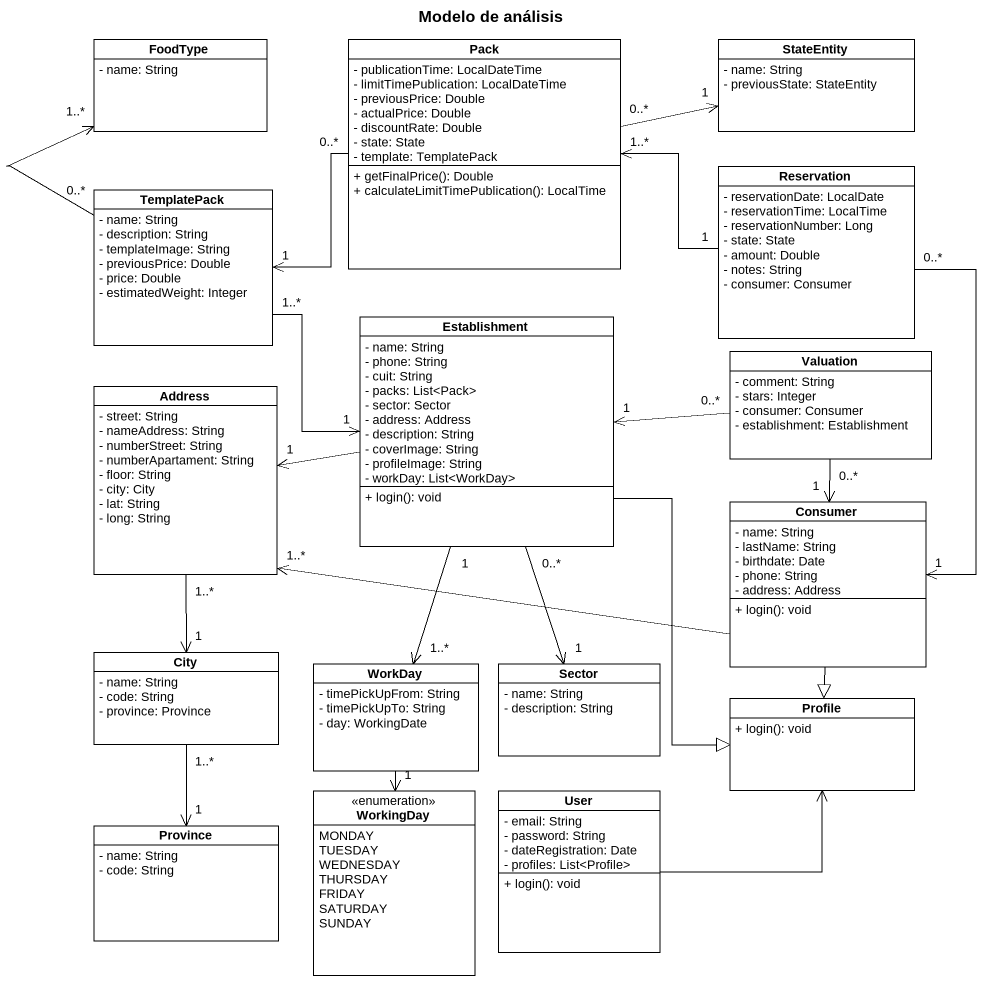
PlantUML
@startuml
title Modelo de análisis
hide circle
hide empty members
skinparam classAttributeIconSize 0
class FoodType #FFFFFF {
  - name: String
}
class Pack #FFFFFF {
  - publicationTime: LocalDateTime
  - limitTimePublication: LocalDateTime
  - previousPrice: Double
  - actualPrice: Double
  - discountRate: Double
  - state: State
  - template: TemplatePack
  + getFinalPrice(): Double
  + calculateLimitTimePublication(): LocalTime
}
class StateEntity #FFFFFF {
  - name: String
  - previousState: StateEntity
}
class Reservation #FFFFFF {
  - reservationDate: LocalDate
  - reservationTime: LocalTime
  - reservationNumber: Long
  - state: State
  - amount: Double
  - notes: String
  - consumer: Consumer
}
class TemplatePack #FFFFFF {
  - name: String
  - description: String
  - templateImage: String
  - previousPrice: Double
  - price: Double
  - estimatedWeight: Integer
}
class Establishment #FFFFFF {
  - name: String
  - phone: String
  - cuit: String
  - packs: List<Pack>
  - sector: Sector
  - address: Address
  - description: String
  - coverImage: String
  - profileImage: String
  - workDay: List<WorkDay>
  + login(): void
}
class Valuation #FFFFFF {
  - comment: String
  - stars: Integer
  - consumer: Consumer
  - establishment: Establishment
}
class Address #FFFFFF {
  - street: String
  - nameAddress: String
  - numberStreet: String
  - numberApartament: String
  - floor: String
  - city: City
  - lat: String
  - long: String
}
class Consumer #FFFFFF {
  - name: String
  - lastName: String
  - birthdate: Date
  - phone: String
  - address: Address
  + login(): void
}
class City #FFFFFF {
  - name: String
  - code: String
  - province: Province
}
class WorkDay #FFFFFF {
  - timePickUpFrom: String
  - timePickUpTo: String
  - day: WorkingDate
}
class Sector #FFFFFF {
  - name: String
  - description: String
}
class Profile #FFFFFF {
  + login(): void
}
enum WorkingDay #FFFFFF {
  MONDAY
  TUESDAY
  WEDNESDAY
  THURSDAY
  FRIDAY
  SATURDAY
  SUNDAY
}
class User #FFFFFF {
  - email: String
  - password: String
  - dateRegistration: Date
  - profiles: List<Profile>
  + login(): void
}
class Province #FFFFFF {
  - name: String
  - code: String
}
Pack "0..*" -right-> "1" StateEntity
Pack "0..*" -left-> "1" TemplatePack
Reservation "1" -left-> "1..*" Pack
Reservation "0..*" --> "1" Consumer
TemplatePack "0..*" -up-> "1..*" FoodType
TemplatePack "1..*" -right-> "1" Establishment
Establishment -left-> "1" Address
Establishment "1" --> "1..*" WorkDay
Establishment "0..*" --> "1" Sector
Establishment --|> Profile
Valuation "0..*" -left-> "1" Establishment
Valuation "0..*" --> "1" Consumer
Address "1..*" --> "1" City
Consumer -left-> "1..*" Address
Consumer --|> Profile
City "1..*" --> "1" Province
WorkDay --> "1" WorkingDay
User -right-> Profile
@enduml
